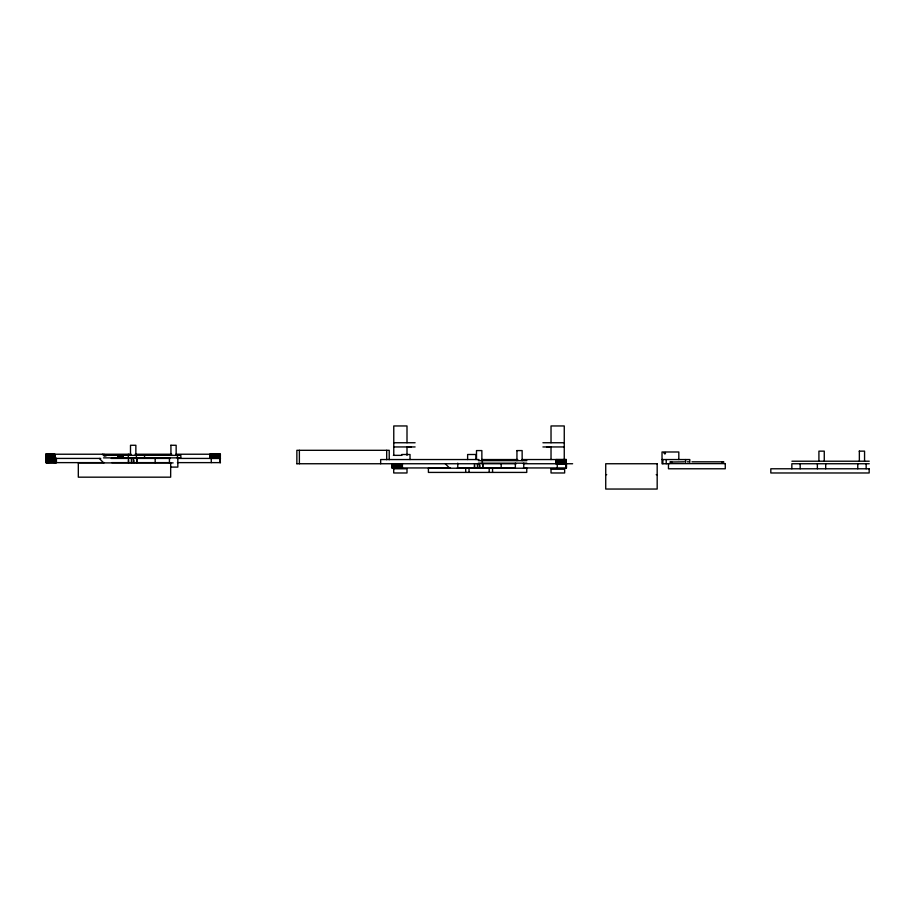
<?xml version="1.0" encoding="UTF-8"?>
<svg xmlns="http://www.w3.org/2000/svg" width="915" height="915" viewBox="0 0 915 915"><rect width="100%" height="100%" fill="white"/><g stroke="black" fill="none" stroke-linecap="round" stroke-linejoin="round"><path stroke-width="1.37" d="M46.013 462.624L45.933 454.229M46.185 462.624L46.105 454.229M46.288 462.624L46.242 454.229M46.551 462.624L46.493 454.229M46.699 462.624L46.654 454.229M46.859 462.624L46.814 454.229M47.031 462.624L46.985 454.229M47.214 462.624L47.168 454.229M47.42 462.624L47.363 454.229M47.626 462.624L47.58 454.229M47.843 462.624L47.797 454.229M48.072 462.624L48.026 454.229M48.255 454.229L48.301 462.624M48.552 462.624L48.506 454.229M48.804 462.624L48.758 454.229M49.021 454.229L49.067 462.624M49.33 462.624L49.284 454.229M49.604 462.624L49.559 454.229M49.879 462.624L49.845 454.229M50.165 462.624L50.119 454.229M50.451 462.624L50.416 454.229M50.748 462.624L50.702 454.229M51.034 462.624L51 454.229M51.332 462.624L51.286 454.229M51.629 462.624L51.583 454.229M51.88 454.229L51.926 462.624M52.212 462.624L52.178 454.229M52.464 454.229L52.51 462.624M52.807 462.624L52.761 454.229M53.047 454.229L53.093 462.624M53.379 462.624L53.333 454.229M53.619 454.229L53.653 462.624M53.928 462.624L53.893 454.229M54.202 462.624L54.157 454.229M54.465 462.624L54.42 454.229M54.728 462.624L54.683 454.229M54.911 458.426L54.911 454.229M54.98 462.624L54.98 458.426M55.22 462.624L55.22 458.426M55.449 462.624L55.449 458.426M55.666 462.624L55.666 458.426M55.884 462.624L55.884 458.426M56.09 462.624L56.09 458.426M56.273 462.624L56.273 458.426M56.421 462.624L56.421 458.426M128.317 458.426L128.317 454.229M133.956 462.624L133.956 460.108M136.392 458.426L136.392 454.229M391.94 463.745L391.94 467.942L450.432 467.942M392.18 467.942L392.009 463.745M392.295 467.942L392.295 463.745M392.546 467.942L392.409 463.745M392.695 467.942L392.695 463.745M392.855 467.942L392.855 463.745M393.027 467.942L393.027 463.745M393.221 467.942L393.221 463.745M393.416 467.942L393.416 463.745M393.622 467.942L393.622 463.745M393.839 467.942L393.839 463.745M393.77 455.35L393.77 425.955L407.003 425.955L407.003 442.746M394.068 467.942L394.068 463.745M394.308 467.942L394.308 463.745M394.548 467.942L394.548 463.745M394.8 467.942L394.8 463.745M395.063 467.942L395.063 463.745M395.326 467.942L395.326 463.745M395.6 467.942L395.6 463.745M395.886 467.942L395.886 463.745M396.161 467.942L396.161 463.745M396.447 467.942L396.447 463.745M396.744 467.942L396.744 463.745M397.03 467.942L397.03 463.745M397.327 467.942L397.327 463.745M397.625 467.942L397.625 463.745M397.922 467.942L397.922 463.745M398.219 467.942L398.219 463.745M398.505 467.942L398.505 463.745M398.803 467.942L398.803 463.745M399.089 467.942L399.089 463.745M399.375 467.942L399.375 463.745M399.661 467.942L399.661 463.745M399.935 467.942L399.935 463.745M400.198 467.942L400.198 463.745M400.461 467.942L400.461 463.745M400.724 467.942L400.724 463.745M400.976 467.942L400.976 463.745M401.216 467.942L401.216 463.745M401.445 467.942L401.445 463.745M401.674 467.942L401.674 463.745M401.879 467.942L401.879 463.745M402.085 467.942L402.085 463.745M402.28 467.942L402.28 463.745M402.417 467.942L402.417 463.745M407.003 455.35L407.003 446.943L411.19 446.943M479.952 467.942L479.952 465.415M482.388 463.745L482.388 459.547M482.72 467.942L482.72 463.745M669.803 462.029L684.329 461.812M721.866 462.029L723.937 462.029M551.024 468.777L564.647 468.777L564.647 472.975L551.024 472.975L551.024 468.777L564.2 468.777M394.331 446.943L415.101 446.943M116.239 457.866L117.909 457.866L117.909 455.35M393.77 442.746L415.101 442.746M542.927 442.746L564.258 442.746M170.796 445.273L176.149 445.273L176.149 455.35M542.927 446.943L563.697 446.943M516.792 450.58L522.145 450.58L522.145 460.657M859.208 451.141L864.561 451.141L864.561 461.217M131.074 454.229L45.761 454.229L45.796 458.426L100.742 458.426M135.088 454.229L171.734 454.229M175.92 454.229L220.378 454.229L220.298 462.624M401.685 454.503L410.023 454.503L410.023 459.547M103.498 455.35L180.838 455.35L180.838 457.866L103.498 457.866M393.381 455.35L401.937 455.35M111.264 458.426L170.27 458.426M177.338 458.426L220.481 458.426M479.014 459.547L380.663 459.547L380.663 463.745M481.565 459.547L517.741 459.547M521.916 459.547L566.374 459.547M662.025 459.547L689.796 459.547L689.796 462.338M478.305 460.657L526.834 460.657M791.921 461.217L869.25 461.217M687.291 461.812L688.823 461.812M691.992 461.812L722.896 461.812M45.853 462.624L104.424 462.624M111.779 462.624L132.95 462.624M134.116 462.624L136.529 462.624M169.195 462.624L136.712 462.624L136.724 458.426M177.419 462.624L220.481 462.624M173.129 462.899L78.313 462.899L78.313 477.173L170.659 477.173L170.682 462.899M478.305 463.173L526.834 463.173M296.883 463.745L516.277 463.745M523.334 463.745L572.618 463.745M669.082 463.745L662.025 463.745L662.025 451.987L678.816 451.987L678.816 459.547M869.25 463.745L791.841 463.745L791.841 468.777M170.682 467.096L177.83 467.096L177.83 457.866M457.271 467.942L515.202 467.942M523.414 467.942L566.476 467.942L566.476 463.745M393.381 468.777L407.003 468.777L407.003 472.975L393.713 472.975L393.713 468.777M605.73 474.656L606.691 474.656M656.215 474.656L657.176 474.656M546.838 446.943L551.024 446.943L551.024 459.547M670.844 461.812L671.873 462.029M445.285 463.745L449.425 467.942M103.921 454.229L105.854 456.185M102.469 454.229L104.39 456.185M99.289 458.426L103.418 462.624M474.542 465.415L474.553 467.942M128.546 460.108L128.558 462.624M866.162 463.745L866.162 468.777M859.357 451.141L859.357 461.217M857.767 463.745L857.767 468.777M825.696 463.745L825.696 468.777M824.266 461.217L824.266 451.141L818.914 451.141L818.914 461.217M817.37 463.745L817.37 468.777M800.179 463.745L800.179 468.777M685.541 459.547L685.541 462.338M666.223 459.547L666.223 463.745M662.86 459.547L662.86 463.745M566.293 459.547L566.293 467.942M566.145 459.547L566.122 467.942M566.008 467.942L565.939 459.547L565.813 463.745M565.687 459.547L565.539 463.745M565.367 459.547L565.367 463.745M565.196 459.547L565.196 463.745M565.013 459.547L565.013 463.745M564.818 459.547L564.818 463.745M564.612 459.547L564.612 463.745M564.395 459.547L564.395 463.745M564.258 459.547L564.258 425.955L551.024 425.955L551.024 442.746M564.166 459.547L564.166 463.745M563.926 459.547L563.926 463.745M563.686 459.547L563.686 463.745M563.423 459.547L563.423 463.745M563.171 459.547L563.171 463.745M562.897 459.547L562.897 463.745M562.622 459.547L562.622 463.745M562.348 459.547L562.348 463.745M562.062 459.547L562.062 463.745M561.776 459.547L561.776 463.745M561.49 459.547L561.49 463.745M561.192 459.547L561.192 463.745M560.895 459.547L560.895 463.745M560.609 459.547L560.609 463.745M560.312 459.547L560.312 463.745M560.014 459.547L560.014 463.745M559.717 459.547L559.717 463.745M559.431 459.547L559.431 463.745M559.145 459.547L559.145 463.745M558.859 459.547L558.859 463.745M558.573 459.547L558.573 463.745M558.299 459.547L558.299 463.745M558.024 459.547L558.024 463.745M557.761 459.547L557.761 463.745M557.51 459.547L557.51 463.745M557.258 459.547L557.269 467.942M557.018 459.547L557.018 463.745M556.789 459.547L556.789 463.745M556.56 459.547L556.56 463.745M556.343 459.547L556.343 463.745M556.148 459.547L556.148 463.745M555.805 459.547L555.954 463.745M523.757 463.173L523.757 468.217M516.941 450.58L516.941 460.657M515.351 463.173L515.351 468.217M501.18 463.745L501.18 467.942M492.556 468.217L492.556 472.415M489.193 468.217L489.193 472.415M482.834 463.745L482.834 467.942M481.862 460.657L481.862 450.58L476.498 450.58L476.498 459.399M479.254 463.745L479.254 467.942M477.424 463.745L477.424 467.942M476.017 459.547L476.017 454.503L467.622 454.503L467.622 459.547M474.542 463.745L474.439 467.942M469.04 468.217L469.04 472.415M465.689 468.217L465.689 472.415M457.763 463.173L457.763 468.217M389.218 459.707L389.218 450.306L296.86 450.306L296.86 463.745M386.702 450.306L386.702 459.707M299.377 450.306L299.377 463.745M220.138 454.229L220.115 462.624M220.046 454.229L219.943 458.426L219.817 454.229M219.68 454.229L219.531 458.426M219.371 454.229L219.371 458.426M219.2 454.229L219.2 458.426M219.017 454.229L219.017 458.426M218.822 454.229L218.822 458.426M218.616 454.229L218.616 458.426M218.388 454.229L218.388 458.426M218.17 454.229L218.17 458.426M217.93 454.229L217.93 458.426M217.679 454.229L217.679 458.426M217.427 454.229L217.427 458.426M217.164 454.229L217.164 458.426M216.901 454.229L216.901 458.426M216.626 454.229L216.626 458.426M216.352 454.229L216.352 458.426M216.066 454.229L216.066 458.426M215.78 454.229L215.78 458.426M215.494 454.229L215.494 458.426M215.197 454.229L215.197 458.426M214.899 454.229L214.899 458.426M214.602 454.229L214.602 458.426M214.316 454.229L214.316 458.426M214.019 454.229L214.019 458.426M213.721 454.229L213.721 458.426M213.435 454.229L213.435 458.426M213.138 454.229L213.138 458.426M212.852 454.229L212.852 458.426M212.577 454.229L212.577 458.426M212.303 454.229L212.303 458.426M212.028 454.229L212.028 458.426M211.765 454.229L211.765 458.426M211.514 454.229L211.514 458.426M211.262 454.229L211.274 462.624M211.022 454.229L211.022 458.426M210.782 454.229L210.782 458.426M210.564 454.229L210.564 458.426M210.347 454.229L210.347 458.426M210.153 454.229L210.153 458.426M209.81 454.229L209.958 458.426M177.464 455.35L177.464 457.866M170.933 445.273L170.933 455.35M169.435 457.866L169.435 462.899M155.173 458.426L155.173 462.624M144.547 455.35L144.547 457.866M136.838 458.426L136.838 462.624M135.855 455.35L135.855 445.273L130.502 445.273L130.502 455.35M133.258 458.426L133.258 462.624M131.417 458.426L131.417 462.624M128.443 458.426L128.443 462.624M123.193 455.35L123.193 457.866M122.553 455.35L122.553 457.866M121.935 455.35L121.935 457.866M121.318 455.35L121.318 457.866M120.734 455.35L120.734 457.866M120.174 455.35L120.174 457.866M119.636 455.35L119.636 457.866M119.144 455.35L119.144 457.866M118.687 455.35L118.687 457.866M118.275 455.35L118.275 457.866M664.187 453.028C665.171 456.07 666.555 450.878 664.187 453.028M725.275 463.619L668.465 463.619L668.465 468.777L725.275 468.777L725.275 463.619M657.176 463.745L605.73 463.745L605.73 489.045L657.176 489.045L657.176 463.745M526.754 468.217L428.403 468.217L428.403 472.415L526.754 472.415L526.754 468.217M869.17 468.777L770.819 468.777L770.819 472.975L869.17 472.975L869.17 468.777"/></g></svg>
